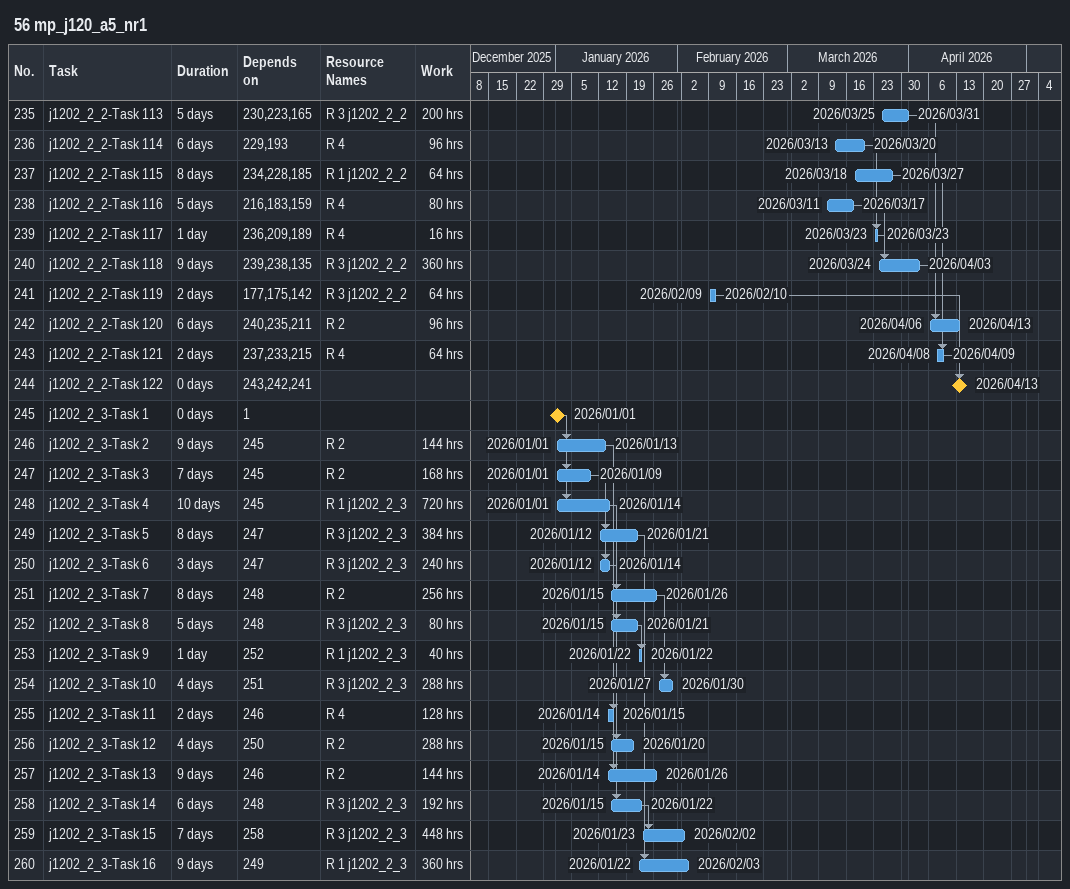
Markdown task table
56 mp_j120_a5_nr1

| ID | Task | Duration | Start | Finish | Predecessors | Resources | Work (h) |
|---|---|---|---|---|---|---|---|
| 235 | j1202_2_2-Task 113 | 5d | 2026-03-25 | 2026-03-31 | 230, 223, 165 | R 3 j1202_2_2 | 200 |
| 236 | j1202_2_2-Task 114 | 6d | 2026-03-13 | 2026-03-20 | 229, 193 | R 4 | 96 |
| 237 | j1202_2_2-Task 115 | 8d | 2026-03-18 | 2026-03-27 | 234, 228, 185 | R 1 j1202_2_2 | 64 |
| 238 | j1202_2_2-Task 116 | 5d | 2026-03-11 | 2026-03-17 | 216, 183, 159 | R 4 | 80 |
| 239 | j1202_2_2-Task 117 | 1d | 2026-03-23 | 2026-03-23 | 236, 209, 189 | R 4 | 16 |
| 240 | j1202_2_2-Task 118 | 9d | 2026-03-24 | 2026-04-03 | 239, 238, 135 | R 3 j1202_2_2 | 360 |
| 241 | j1202_2_2-Task 119 | 2d | 2026-02-09 | 2026-02-10 | 177, 175, 142 | R 3 j1202_2_2 | 64 |
| 242 | j1202_2_2-Task 120 | 6d | 2026-04-06 | 2026-04-13 | 240, 235, 211 | R 2 | 96 |
| 243 | j1202_2_2-Task 121 | 2d | 2026-04-08 | 2026-04-09 | 237, 233, 215 | R 4 | 64 |
| 244 | j1202_2_2-Task 122 | 0d | 2026-04-13 | 2026-04-13 | 243, 242, 241 |  |  |
| 245 | j1202_2_3-Task 1 | 0d | 2026-01-01 | 2026-01-01 | 1 |  |  |
| 246 | j1202_2_3-Task 2 | 9d | 2026-01-01 | 2026-01-13 | 245 | R 2 | 144 |
| 247 | j1202_2_3-Task 3 | 7d | 2026-01-01 | 2026-01-09 | 245 | R 2 | 168 |
| 248 | j1202_2_3-Task 4 | 10d | 2026-01-01 | 2026-01-14 | 245 | R 1 j1202_2_3 | 720 |
| 249 | j1202_2_3-Task 5 | 8d | 2026-01-12 | 2026-01-21 | 247 | R 3 j1202_2_3 | 384 |
| 250 | j1202_2_3-Task 6 | 3d | 2026-01-12 | 2026-01-14 | 247 | R 3 j1202_2_3 | 240 |
| 251 | j1202_2_3-Task 7 | 8d | 2026-01-15 | 2026-01-26 | 248 | R 2 | 256 |
| 252 | j1202_2_3-Task 8 | 5d | 2026-01-15 | 2026-01-21 | 248 | R 3 j1202_2_3 | 80 |
| 253 | j1202_2_3-Task 9 | 1d | 2026-01-22 | 2026-01-22 | 252 | R 1 j1202_2_3 | 40 |
| 254 | j1202_2_3-Task 10 | 4d | 2026-01-27 | 2026-01-30 | 251 | R 3 j1202_2_3 | 288 |
| 255 | j1202_2_3-Task 11 | 2d | 2026-01-14 | 2026-01-15 | 246 | R 4 | 128 |
| 256 | j1202_2_3-Task 12 | 4d | 2026-01-15 | 2026-01-20 | 250 | R 2 | 288 |
| 257 | j1202_2_3-Task 13 | 9d | 2026-01-14 | 2026-01-26 | 246 | R 2 | 144 |
| 258 | j1202_2_3-Task 14 | 6d | 2026-01-15 | 2026-01-22 | 248 | R 3 j1202_2_3 | 192 |
| 259 | j1202_2_3-Task 15 | 7d | 2026-01-23 | 2026-02-02 | 258 | R 3 j1202_2_3 | 448 |
| 260 | j1202_2_3-Task 16 | 9d | 2026-01-22 | 2026-02-03 | 249 | R 1 j1202_2_3 | 360 |
